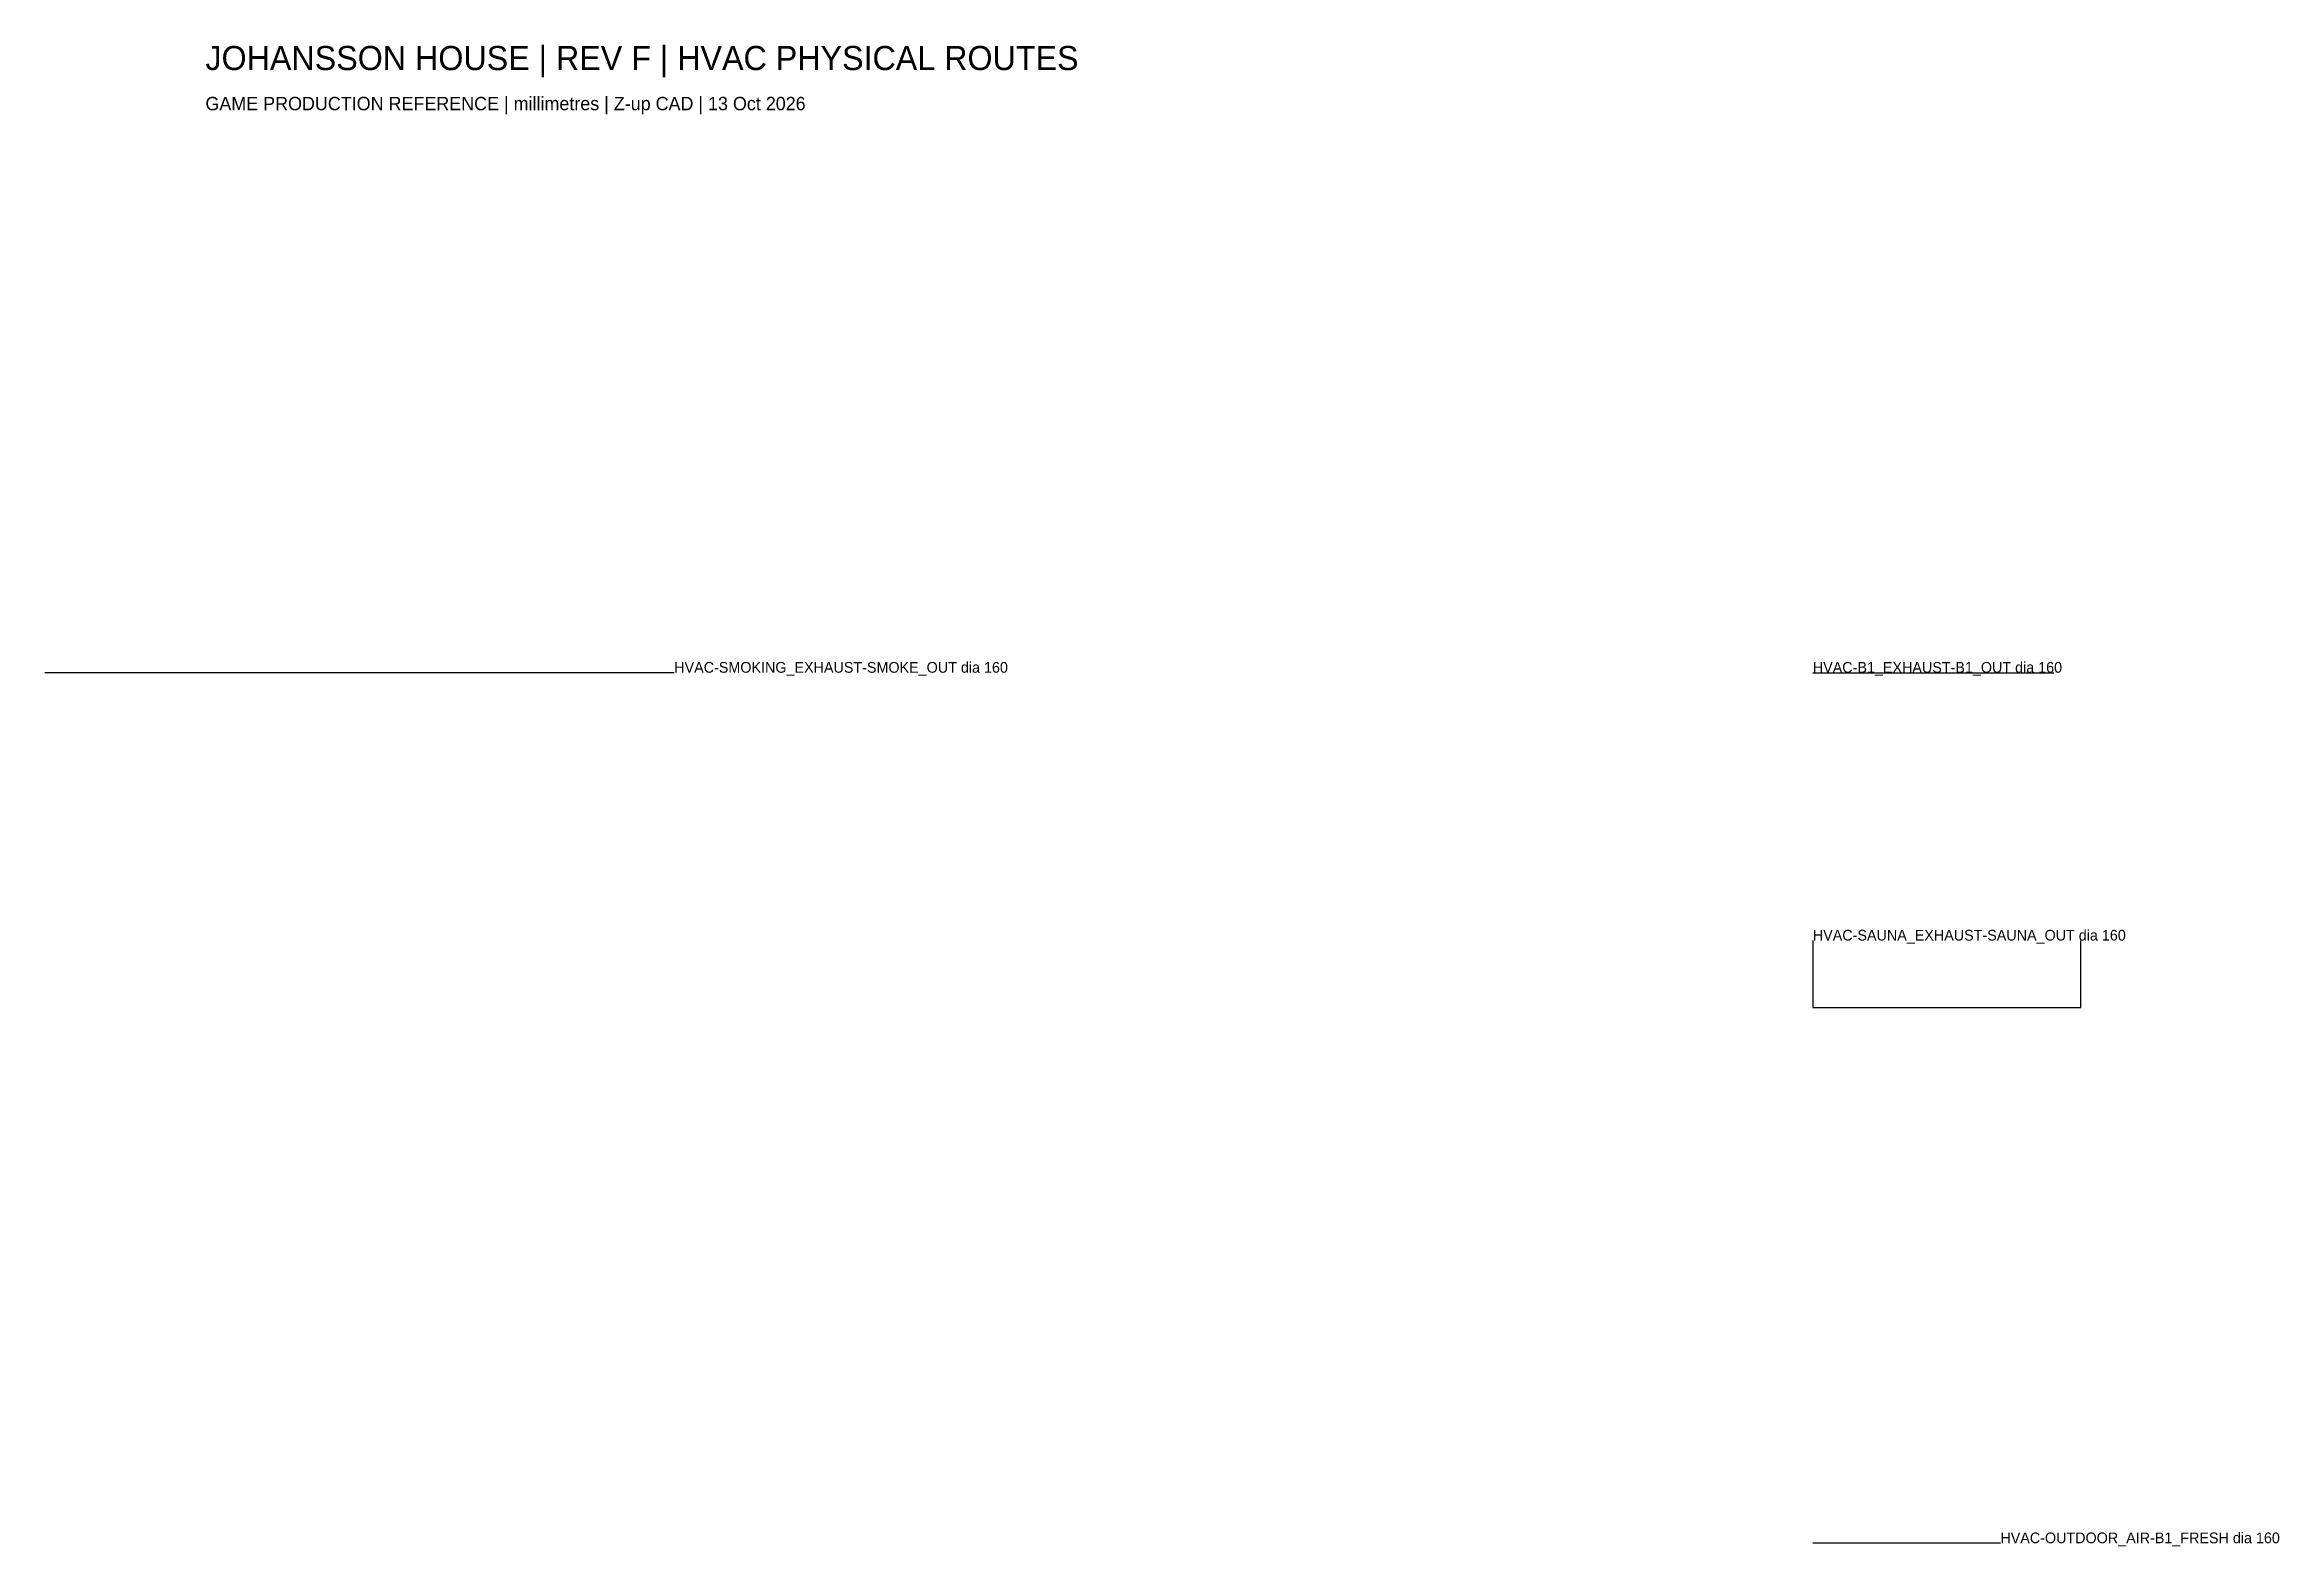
# Model space of a CAD drawing. Header units: millimetres. Extents: x -2200 to 14482, y 1477 to 12690.
import ezdxf

# ---------------------------------------------------------------- set-up
doc = ezdxf.new("R2010")
doc.units = ezdxf.units.MM

msp = doc.modelspace()

# ---------------------------------------------------------------- linework, layer by layer
at = {"layer": 'R-HVAC'}
for points in [[(2500, 8000, -450), (-2200, 8000, -450), (-2200, 8000, 1500)], [(11000, 8000, -650), (12800, 8000, -650), (12800, 8000, 1500)], [(11000, 6000, -450), (11000, 5500, -450), (13000, 5500, -450), (13000, 6000, -450), (13000, 6000, 1500)], [(12400, 1500, 1500), (11000, 1500, 1500), (11000, 1500, -450)]]:
    msp.add_polyline3d(points, dxfattribs=at)

# ---------------------------------------------------------------- texts
at = {"layer": 'R-TAGS'}
for s, p in [('HVAC-SMOKING_EXHAUST-SMOKE_OUT dia 160', (2500, 8000, -450)), ('HVAC-B1_EXHAUST-B1_OUT dia 160', (11000, 8000, -650)), ('HVAC-SAUNA_EXHAUST-SAUNA_OUT dia 160', (11000, 6000, -450)), ('HVAC-OUTDOOR_AIR-B1_FRESH dia 160', (12400, 1500, 1500))]:
    msp.add_text(s, height=80, dxfattribs=at).set_placement(p)
at = {"layer": 'TITLE'}
for s, height, p in [('JOHANSSON HOUSE | REV F | HVAC PHYSICAL ROUTES', 180, (-1000, 12500)), ('GAME PRODUCTION REFERENCE | millimetres | Z-up CAD | 13 Oct 2026', 100, (-1000, 12200))]:
    msp.add_text(s, height=height, dxfattribs=at).set_placement(p)

doc.saveas('drawing.dxf')
